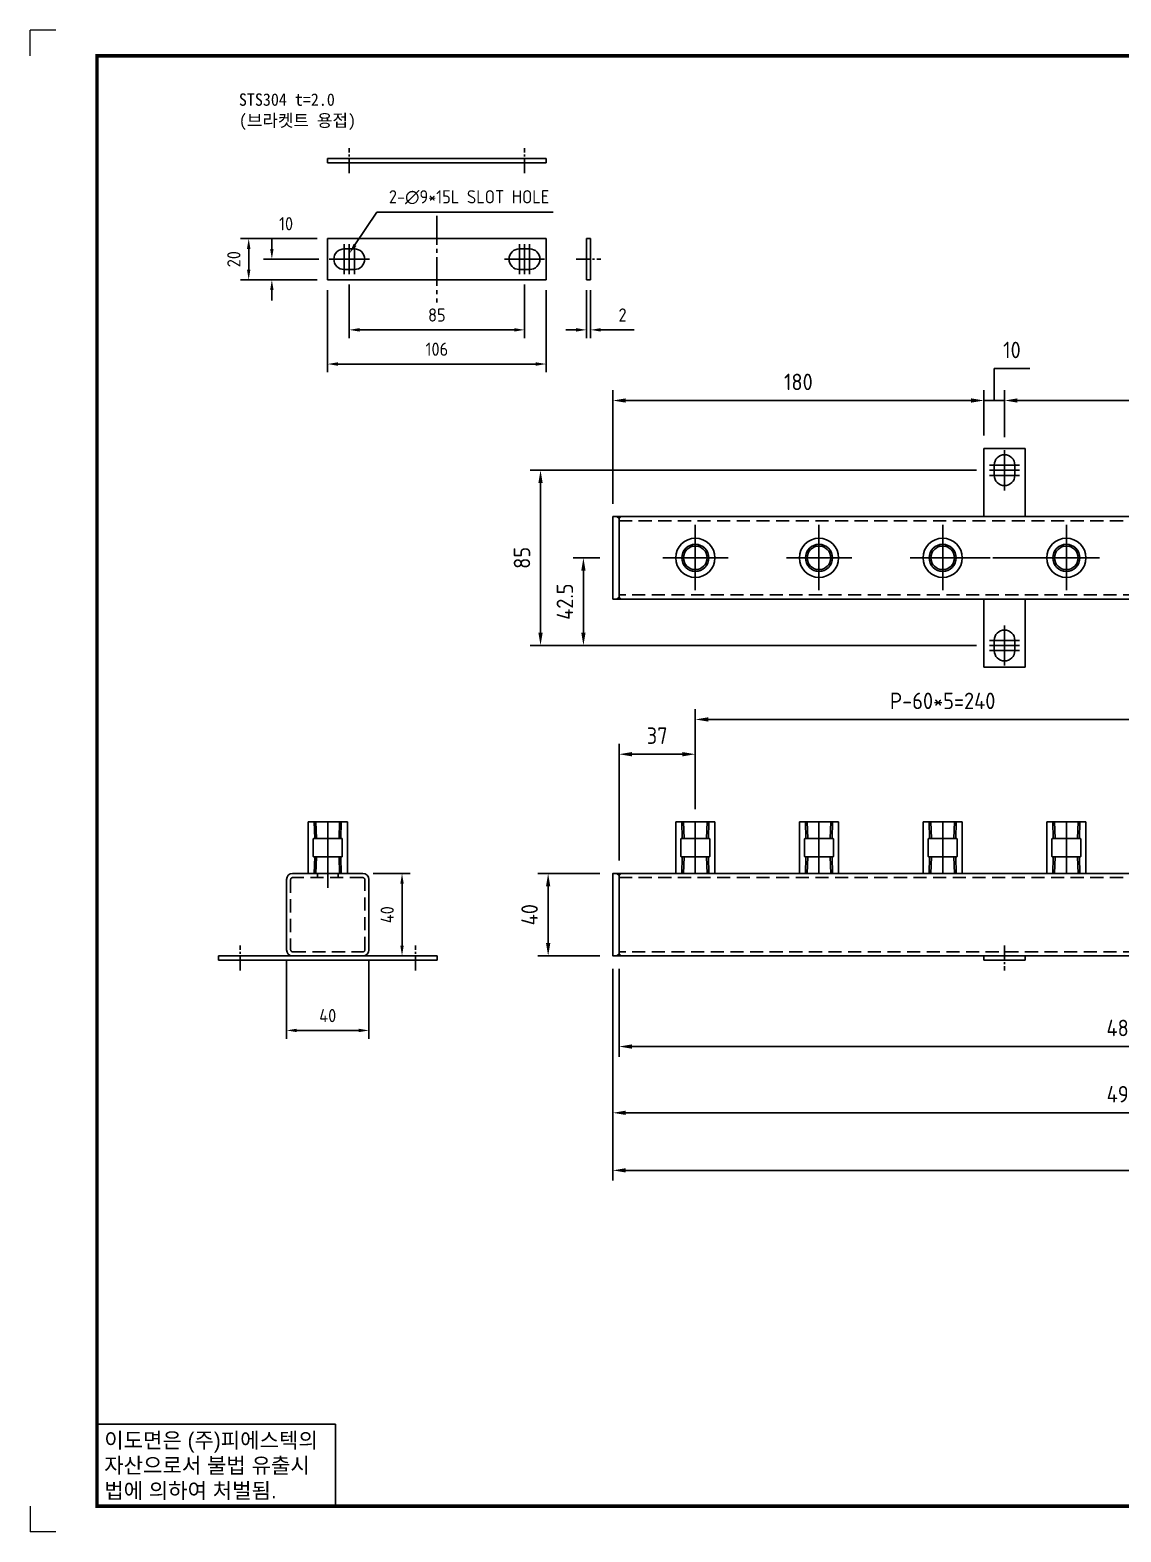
# Model space of a CAD drawing. Header units: millimetres. Extents: x 24815 to 37444, y -10619 to 6020.
# Drawn here: x 26834 to 27364, y -10619 to -9890 of the extents above; entities that cross this region are included whole.
import ezdxf
from ezdxf.enums import TextEntityAlignment as Align

# ---------------------------------------------------------------- set-up
doc = ezdxf.new("R2010")
doc.units = ezdxf.units.MM
for name, pattern in [('CENTER', [50.8, 31.75, -6.35, 6.35, -6.35]), ('CENTER1', [10, 7, -1, 1, -1]), ('HIDDEN2', [4.7625, 3.175, -1.5875])]:
    doc.linetypes.add(name, pattern=pattern)
for name, color, linetype in [('______', 7, 'Continuous'), ('CENTER', 1, 'CENTER'), ('FORMAT-1', 7, 'Continuous'), ('THIN', 3, 'Continuous')]:
    doc.layers.add(name, color=color, linetype=linetype)
doc.styles.add('h1', font='')
doc.styles.add('HAN', font='')
doc.styles.get("Standard").update_dxf_attribs({"font": 'ISOCP.SHX', "bigfont": 'WHGTXT.SHX'})
doc.styles.get('h1').set_extended_font_data('New Gulim')
doc.styles.get('HAN').set_extended_font_data('GulimChe')
doc.dimstyles.new('PS-2', dxfattribs={"dimscale": 2, "dimtxt": 3.2, "dimasz": 2.5, "dimexe": 2, "dimexo": 2.5, "dimgap": 2, "dimtad": 1, "dimtoh": 1, "dimrnd": 0.05, "dimzin": 12, "dimdsep": 46, "dimtxsty": 'Standard', "dimcen": 0, "dimclrt": 2, "dimazin": 3, "dimtfac": 1, "dimtofl": 0, "dimtmove": 0, "dimatfit": 3, "dimfxl": 0.18, "dimtolj": 1, "dimtzin": 0, "dimarcsym": 0})
doc.dimstyles.new('PS-2.5', dxfattribs={"dimscale": 2.5, "dimtxt": 3.2, "dimasz": 2.5, "dimexe": 2, "dimexo": 2.5, "dimgap": 2, "dimtad": 1, "dimtoh": 1, "dimrnd": 0.05, "dimzin": 12, "dimdsep": 46, "dimtxsty": 'Standard', "dimcen": 0, "dimclrt": 2, "dimazin": 3, "dimtfac": 1, "dimtofl": 0, "dimtmove": 0, "dimatfit": 3, "dimfxl": 0.18, "dimtolj": 1, "dimtzin": 0, "dimarcsym": 0})

# ---------------------------------------------------------------- blocks, each defined once
blk = doc.blocks.new('t3')
for p, q in [((0, 15.88), (46.25, 15.88)), ((0, 15.88), (0, 0)), ((46.25, 15.88), (46.25, 0)), ((0, 0), (46.25, 0))]:
    blk.add_line(p, q)
at = {"color": 1, "style": 'h1'}
for s, p in [('이도면은 (주)피에스텍의', (1.4, 11.29)), ('자산으로서 불법 유출시', (1.4, 6.41)), ('법에 의하여 처벌됨.', (1.4, 1.52))]:
    blk.add_text(s, height=3, dxfattribs=at).set_placement(p)
blk = doc.blocks.new('format-3')
at = {"color": 3, "lineweight": 9}
for p, q in [((0, 286.3), (0, 291.3)), ((5, 291.3), (0, 291.3)), ((0, 5), (0, 0)), ((5, 0), (0, 0))]:
    blk.add_line(p, q, dxfattribs=at)
at = {"layer": 'FORMAT-1', "const_width": 0.7}
blk.add_lwpolyline([(13, 5), (13, 286.3), (414.5, 286.3), (414.5, 5)], close=True, dxfattribs=at)
blk.add_blockref('t3', (13, 5))
at = {"style": 'HAN'}
for tag, height, p in [('MODEL-NAME', 3, (386.1, 31.53)), ('SCALE', 2.7, (320.81, 26.29)), ('PART-NAME', 3, (386.1, 26.29)), ('DRA-BY', 3, (260.72, 19.44)), ('CH-BY', 3, (277.21, 19.44)), ('APP-BY', 3, (293.7, 19.44)), ('PART-NO', 3, (386.1, 21.01)), ('CH-DATE', 2.5, (277.21, 7.47)), ('관련업체', 3, (333.52, 9.26)), ('DRA-DATE', 2.5, (260.72, 7.47)), ('APP-DATE', 2.5, (293.7, 7.47))]:
    blk.add_attdef(tag, text='', height=height, dxfattribs=at).set_placement(p, align=Align.MIDDLE_CENTER)
blk = doc.blocks.new('*D345')
at = {"color": 0, "lineweight": -2, "transparency": 16777216}
for p, q in [((26978.79, -10016.37), (26978.79, -10056.21)), ((27084.79, -10016.37), (27084.79, -10056.21)), ((26983.79, -10052.21), (27079.79, -10052.21))]:
    blk.add_line(p, q, dxfattribs=at)
at = {"color": 0, "transparency": 16777216}
for points in [[(26983.79, -10051.37), (26983.79, -10053.04), (26978.79, -10052.21)], [(27079.79, -10051.37), (27079.79, -10053.04), (27084.79, -10052.21)]]:
    blk.add_solid(points, dxfattribs=at)
at = {"layer": 'Defpoints', "color": 0, "transparency": 16777216}
for p in [(26978.79, -10011.37), (27084.79, -10011.37), (27084.79, -10052.21)]:
    blk.add_point(p, dxfattribs=at)
at = {"color": 2, "transparency": 16777216, "insert": (27031.79, -10045.01), "char_height": 6.4, "attachment_point": 5}
blk.add_mtext('\\A1;106', dxfattribs=at)
blk = doc.blocks.new('*D346')
at = {"color": 0, "lineweight": -2, "transparency": 16777216}
for p, q in [((26989.29, -10013.64), (26989.29, -10039.64)), ((27074.29, -10013.64), (27074.29, -10039.64)), ((26994.29, -10035.64), (27069.29, -10035.64))]:
    blk.add_line(p, q, dxfattribs=at)
at = {"color": 0, "transparency": 16777216}
for points in [[(26994.29, -10034.8), (26994.29, -10036.47), (26989.29, -10035.64)], [(27069.29, -10034.8), (27069.29, -10036.47), (27074.29, -10035.64)]]:
    blk.add_solid(points, dxfattribs=at)
at = {"layer": 'Defpoints', "color": 0, "transparency": 16777216}
for p in [(26989.29, -10008.64), (27074.29, -10008.64), (27074.29, -10035.64)]:
    blk.add_point(p, dxfattribs=at)
at = {"color": 2, "transparency": 16777216, "insert": (27031.79, -10028.44), "char_height": 6.4, "attachment_point": 5}
blk.add_mtext('\\A1;85', dxfattribs=at)
blk = doc.blocks.new('*D347')
at = {"color": 0, "lineweight": -2, "transparency": 16777216}
for p, q in [((26951.75, -9996.37), (26951.75, -9991.37)), ((26951.75, -9991.37), (26961.52, -9991.37)), ((26974.52, -10001.37), (26947.75, -10001.37)), ((26973.79, -10011.37), (26947.75, -10011.37)), ((26951.75, -10016.37), (26951.75, -10021.37))]:
    blk.add_line(p, q, dxfattribs=at)
at = {"color": 0, "transparency": 16777216}
for points in [[(26950.92, -9996.37), (26952.59, -9996.37), (26951.75, -10001.37)], [(26950.92, -10016.37), (26952.59, -10016.37), (26951.75, -10011.37)]]:
    blk.add_solid(points, dxfattribs=at)
at = {"layer": 'Defpoints', "color": 0, "transparency": 16777216}
for p in [(26951.75, -10001.37), (26979.52, -10001.37), (26978.79, -10011.37)]:
    blk.add_point(p, dxfattribs=at)
at = {"color": 2, "transparency": 16777216, "insert": (26958.64, -9984.17), "char_height": 6.4, "attachment_point": 5}
blk.add_mtext('\\A1;10', dxfattribs=at)
blk = doc.blocks.new('*D348')
at = {"color": 0, "lineweight": -2, "transparency": 16777216}
for p, q in [((26973.79, -9991.37), (26936.5, -9991.37)), ((26940.5, -9996.37), (26940.5, -10006.37)), ((26973.79, -10011.37), (26936.5, -10011.37))]:
    blk.add_line(p, q, dxfattribs=at)
at = {"color": 0, "transparency": 16777216}
for points in [[(26939.67, -9996.37), (26941.34, -9996.37), (26940.5, -9991.37)], [(26939.67, -10006.37), (26941.34, -10006.37), (26940.5, -10011.37)]]:
    blk.add_solid(points, dxfattribs=at)
at = {"layer": 'Defpoints', "color": 0, "transparency": 16777216}
for p in [(26978.79, -9991.37), (26940.5, -10011.37), (26978.79, -10011.37)]:
    blk.add_point(p, dxfattribs=at)
at = {"color": 2, "transparency": 16777216, "insert": (26933.3, -10001.37), "char_height": 6.4, "attachment_point": 5, "rotation": 90}
blk.add_mtext('\\A1;20', dxfattribs=at)
blk = doc.blocks.new('*D349')
at = {"color": 0, "lineweight": -2, "transparency": 16777216}
for p, q in [((27104.32, -10016.37), (27104.32, -10039.64)), ((27106.32, -10016.37), (27106.32, -10039.64)), ((27099.32, -10035.64), (27094.32, -10035.64)), ((27111.32, -10035.64), (27127.43, -10035.64))]:
    blk.add_line(p, q, dxfattribs=at)
at = {"color": 0, "transparency": 16777216}
for points in [[(27099.32, -10034.8), (27099.32, -10036.47), (27104.32, -10035.64)], [(27111.32, -10034.8), (27111.32, -10036.47), (27106.32, -10035.64)]]:
    blk.add_solid(points, dxfattribs=at)
at = {"layer": 'Defpoints', "color": 0, "transparency": 16777216}
for p in [(27104.32, -10011.37), (27106.32, -10011.37), (27106.32, -10035.64)]:
    blk.add_point(p, dxfattribs=at)
at = {"color": 2, "transparency": 16777216, "insert": (27121.87, -10028.43), "char_height": 6.4, "attachment_point": 5}
blk.add_mtext('\\A1;2', dxfattribs=at)
blk = doc.blocks.new('*D350')
at = {"color": 0, "lineweight": -2, "transparency": 16777216}
for p, q in [((27002.72, -9978.53), (26992.07, -9994.47)), ((27088.13, -9978.53), (27002.72, -9978.53))]:
    blk.add_line(p, q, dxfattribs=at)
at = {"color": 0, "transparency": 16777216}
blk.add_solid([(26991.38, -9994.01), (26992.76, -9994.93), (26989.29, -9998.63)], dxfattribs=at)
at = {"layer": 'Defpoints', "color": 0, "transparency": 16777216}
for p in [(26989.29, -9998.63), (26984.29, -10006.11)]:
    blk.add_point(p, dxfattribs=at)
at = {"color": 2, "transparency": 16777216, "insert": (27047.43, -9971.32), "char_height": 6.4, "attachment_point": 5}
blk.add_mtext('\\A1;2-∅9*15L SLOT HOLE', dxfattribs=at)
blk = doc.blocks.new('rcw345trcw45t')
for p, q in [((53002.75, -14361.01), (52983.75, -14361.01)), ((52983.75, -14361.01), (52983.75, -14386.01)), ((52987.52, -14361.01), (52987.77, -14369.01)), ((52998.97, -14361.01), (52998.72, -14369.01)), ((53002.75, -14386.01), (53002.75, -14361.01)), ((52987.52, -14386.01), (52987.77, -14378.01)), ((52998.97, -14386.01), (52998.72, -14378.01)), ((52983.75, -14386.01), (53002.75, -14386.01))]:
    blk.add_line(p, q)
blk.add_lwpolyline([(52986.25, -14377.76, 0.414214), (52986.5, -14378.01), (53000, -14378.01, 0.414214), (53000.25, -14377.76), (53000.25, -14369.26, 0.414214), (53000, -14369.01), (52986.5, -14369.01, 0.414214), (52986.25, -14369.26)], format="xyb", close=True)
at = {"layer": 'CENTER'}
blk.add_lwpolyline([(52993.25, -14386.01), (52993.25, -14378.01), (52993.25, -14369.01), (52993.25, -14361.01)], dxfattribs=at)
at = {"layer": 'THIN'}
for p, q in [((52986.67, -14361.01), (52986.92, -14369.01)), ((52999.83, -14361.01), (52999.58, -14369.01)), ((52986.67, -14386.01), (52986.92, -14378.01)), ((52999.83, -14386.01), (52999.58, -14378.01))]:
    blk.add_line(p, q, dxfattribs=at)
blk = doc.blocks.new('*D351')
at = {"color": 0, "lineweight": -2, "transparency": 16777216}
for p, q in [((26958.86, -10341.22), (26958.86, -10379.33)), ((26998.86, -10341.22), (26998.86, -10379.33)), ((26963.86, -10375.33), (26993.86, -10375.33))]:
    blk.add_line(p, q, dxfattribs=at)
at = {"color": 0, "transparency": 16777216}
for points in [[(26963.86, -10374.5), (26963.86, -10376.16), (26958.86, -10375.33)], [(26993.86, -10374.5), (26993.86, -10376.16), (26998.86, -10375.33)]]:
    blk.add_solid(points, dxfattribs=at)
at = {"layer": 'Defpoints', "color": 0, "transparency": 16777216}
for p in [(26958.86, -10336.22), (26998.86, -10336.22), (26998.86, -10375.33)]:
    blk.add_point(p, dxfattribs=at)
at = {"color": 2, "transparency": 16777216, "insert": (26978.86, -10368.13), "char_height": 6.4, "attachment_point": 5}
blk.add_mtext('\\A1;40', dxfattribs=at)
blk = doc.blocks.new('*D352')
at = {"color": 0, "lineweight": -2, "transparency": 16777216}
for p, q in [((27000.86, -10299.22), (27018.89, -10299.22)), ((27014.89, -10334.22), (27014.89, -10304.22)), ((27000.86, -10339.22), (27018.89, -10339.22))]:
    blk.add_line(p, q, dxfattribs=at)
at = {"color": 0, "transparency": 16777216}
for points in [[(27014.06, -10304.22), (27015.72, -10304.22), (27014.89, -10299.22)], [(27014.06, -10334.22), (27015.72, -10334.22), (27014.89, -10339.22)]]:
    blk.add_solid(points, dxfattribs=at)
at = {"layer": 'Defpoints', "color": 0, "transparency": 16777216}
for p in [(26995.86, -10299.22), (27014.89, -10299.22), (26995.86, -10339.22)]:
    blk.add_point(p, dxfattribs=at)
at = {"color": 2, "transparency": 16777216, "insert": (27007.69, -10319.22), "char_height": 6.4, "attachment_point": 5, "rotation": 90}
blk.add_mtext('\\A1;40', dxfattribs=at)
blk = doc.blocks.new('A$C26335A86')
for p, q in [((-53, 0), (53, 0)), ((-53, -2), (-53, 0)), ((53, 0), (53, -2)), ((53, -2), (-53, -2))]:
    blk.add_line(p, q)
at = {"color": 1, "linetype": 'CENTER1'}
for p, q in [((-42.5, -7), (-42.5, 5)), ((42.5, -7), (42.5, 5))]:
    blk.add_line(p, q, dxfattribs=at)
blk = doc.blocks.new('*D363')
at = {"layer": '______', "color": 0, "lineweight": -2, "ltscale": 10, "transparency": 16777216}
for p, q in [((27117.15, -10345.47), (27117.15, -10420.26)), ((27612.15, -10345.48), (27612.15, -10420.26)), ((27123.4, -10415.26), (27605.9, -10415.26))]:
    blk.add_line(p, q, dxfattribs=at)
at = {"layer": '______', "color": 0, "ltscale": 10, "transparency": 16777216}
for points in [[(27123.4, -10414.22), (27123.4, -10416.3), (27117.15, -10415.26)], [(27605.9, -10414.22), (27605.9, -10416.3), (27612.15, -10415.26)]]:
    blk.add_solid(points, dxfattribs=at)
at = {"layer": 'Defpoints', "color": 0, "ltscale": 10, "transparency": 16777216}
for p in [(27117.15, -10339.22), (27612.15, -10339.23), (27612.15, -10415.26)]:
    blk.add_point(p, dxfattribs=at)
at = {"layer": '______', "color": 2, "ltscale": 10, "transparency": 16777216, "insert": (27364.65, -10406.26), "char_height": 8, "attachment_point": 5}
blk.add_mtext('\\A1;495', dxfattribs=at)
blk = doc.blocks.new('*D364')
at = {"layer": '______', "color": 0, "lineweight": -2, "ltscale": 10, "transparency": 16777216}
for p, q in [((27120.15, -10345.47), (27120.15, -10388.14)), ((27609.15, -10345.48), (27609.15, -10388.14)), ((27126.4, -10383.14), (27602.9, -10383.14))]:
    blk.add_line(p, q, dxfattribs=at)
at = {"layer": '______', "color": 0, "ltscale": 10, "transparency": 16777216}
for points in [[(27126.4, -10382.1), (27126.4, -10384.18), (27120.15, -10383.14)], [(27602.9, -10382.1), (27602.9, -10384.18), (27609.15, -10383.14)]]:
    blk.add_solid(points, dxfattribs=at)
at = {"layer": 'Defpoints', "color": 0, "ltscale": 10, "transparency": 16777216}
for p in [(27120.15, -10339.22), (27609.15, -10339.23), (27609.15, -10383.14)]:
    blk.add_point(p, dxfattribs=at)
at = {"layer": '______', "color": 2, "ltscale": 10, "transparency": 16777216, "insert": (27364.65, -10374.14), "char_height": 8, "attachment_point": 5}
blk.add_mtext('\\A1;489', dxfattribs=at)
blk = doc.blocks.new('*D365')
at = {"layer": '______', "color": 0, "lineweight": -2, "ltscale": 10, "transparency": 16777216}
for p, q in [((27652.15, -10325.47), (27652.15, -10448.17)), ((27117.15, -10345.47), (27117.15, -10448.17)), ((27645.9, -10443.17), (27123.4, -10443.17))]:
    blk.add_line(p, q, dxfattribs=at)
at = {"layer": '______', "color": 0, "ltscale": 10, "transparency": 16777216}
for points in [[(27123.4, -10442.13), (27123.4, -10444.22), (27117.15, -10443.17)], [(27645.9, -10442.13), (27645.9, -10444.22), (27652.15, -10443.17)]]:
    blk.add_solid(points, dxfattribs=at)
at = {"layer": 'Defpoints', "color": 0, "ltscale": 10, "transparency": 16777216}
for p in [(27652.15, -10319.22), (27117.15, -10339.22), (27117.15, -10443.17)]:
    blk.add_point(p, dxfattribs=at)
at = {"layer": '______', "color": 2, "ltscale": 10, "transparency": 16777216, "insert": (27384.65, -10434.17), "char_height": 8, "attachment_point": 5}
blk.add_mtext('\\A1;535', dxfattribs=at)
blk = doc.blocks.new('*D366')
at = {"layer": '______', "color": 0, "lineweight": -2, "ltscale": 10, "transparency": 16777216}
for p, q in [((27110.9, -10299.22), (27080.77, -10299.22)), ((27085.77, -10332.97), (27085.77, -10305.47)), ((27110.9, -10339.22), (27080.77, -10339.22))]:
    blk.add_line(p, q, dxfattribs=at)
at = {"layer": '______', "color": 0, "ltscale": 10, "transparency": 16777216}
for points in [[(27084.73, -10305.47), (27086.81, -10305.47), (27085.77, -10299.22)], [(27084.73, -10332.97), (27086.81, -10332.97), (27085.77, -10339.22)]]:
    blk.add_solid(points, dxfattribs=at)
at = {"layer": 'Defpoints', "color": 0, "ltscale": 10, "transparency": 16777216}
for p in [(27085.77, -10299.22), (27117.15, -10299.22), (27117.15, -10339.22)]:
    blk.add_point(p, dxfattribs=at)
at = {"layer": '______', "color": 2, "ltscale": 10, "transparency": 16777216, "insert": (27076.77, -10319.22), "char_height": 8, "attachment_point": 5, "rotation": 90}
blk.add_mtext('\\A1;40', dxfattribs=at)
blk = doc.blocks.new('*D367')
at = {"layer": '______', "color": 0, "lineweight": -2, "ltscale": 10, "transparency": 16777216}
for p, q in [((27157.15, -10267.97), (27157.15, -10219.54)), ((27390.9, -10224.54), (27163.4, -10224.54)), ((27397.15, -10267.97), (27397.15, -10219.54))]:
    blk.add_line(p, q, dxfattribs=at)
at = {"layer": '______', "color": 0, "ltscale": 10, "transparency": 16777216}
for points in [[(27163.4, -10223.5), (27163.4, -10225.58), (27157.15, -10224.54)], [(27390.9, -10223.5), (27390.9, -10225.58), (27397.15, -10224.54)]]:
    blk.add_solid(points, dxfattribs=at)
at = {"layer": 'Defpoints', "color": 0, "ltscale": 10, "transparency": 16777216}
for p in [(27157.15, -10224.54), (27157.15, -10274.22), (27397.15, -10274.22)]:
    blk.add_point(p, dxfattribs=at)
at = {"layer": '______', "color": 2, "ltscale": 10, "transparency": 16777216, "insert": (27277.15, -10215.54), "char_height": 8, "attachment_point": 5}
blk.add_mtext('\\A1;P-60*5=240', dxfattribs=at)
blk = doc.blocks.new('*D368')
at = {"layer": '______', "color": 0, "lineweight": -2, "ltscale": 10, "transparency": 16777216}
for p, q in [((27120.15, -10292.97), (27120.15, -10236.41)), ((27157.15, -10267.97), (27157.15, -10236.41)), ((27126.4, -10241.41), (27150.9, -10241.41))]:
    blk.add_line(p, q, dxfattribs=at)
at = {"layer": '______', "color": 0, "ltscale": 10, "transparency": 16777216}
for points in [[(27126.4, -10240.36), (27126.4, -10242.45), (27120.15, -10241.41)], [(27150.9, -10240.36), (27150.9, -10242.45), (27157.15, -10241.41)]]:
    blk.add_solid(points, dxfattribs=at)
at = {"layer": 'Defpoints', "color": 0, "ltscale": 10, "transparency": 16777216}
for p in [(27157.15, -10241.41), (27157.15, -10274.22), (27120.15, -10299.22)]:
    blk.add_point(p, dxfattribs=at)
at = {"layer": '______', "color": 2, "ltscale": 10, "transparency": 16777216, "insert": (27138.65, -10232.41), "char_height": 8, "attachment_point": 5}
blk.add_mtext('\\A1;37', dxfattribs=at)
blk = doc.blocks.new('*D369')
at = {"layer": '______', "color": 0, "lineweight": -2, "ltscale": 10, "transparency": 16777216}
for p, q in [((27117.15, -10119.93), (27117.15, -10064.89)), ((27123.4, -10069.89), (27290.9, -10069.89)), ((27297.15, -10086.93), (27297.15, -10064.89))]:
    blk.add_line(p, q, dxfattribs=at)
at = {"layer": '______', "color": 0, "ltscale": 10, "transparency": 16777216}
for points in [[(27123.4, -10068.85), (27123.4, -10070.93), (27117.15, -10069.89)], [(27290.9, -10068.85), (27290.9, -10070.93), (27297.15, -10069.89)]]:
    blk.add_solid(points, dxfattribs=at)
at = {"layer": 'Defpoints', "color": 0, "ltscale": 10, "transparency": 16777216}
for p in [(27297.15, -10069.89), (27297.15, -10093.18), (27117.15, -10126.18)]:
    blk.add_point(p, dxfattribs=at)
at = {"layer": '______', "color": 2, "ltscale": 10, "transparency": 16777216, "insert": (27207.15, -10060.89), "char_height": 8, "attachment_point": 5}
blk.add_mtext('\\A1;180', dxfattribs=at)
blk = doc.blocks.new('*D370')
at = {"layer": '______', "color": 0, "lineweight": -2, "transparency": 16777216}
for p, q in [((27302.15, -10069.89), (27302.15, -10054.39)), ((27302.15, -10054.39), (27319.36, -10054.39)), ((27290.9, -10069.89), (27284.65, -10069.89)), ((27297.15, -10086.93), (27297.15, -10064.89)), ((27297.15, -10069.89), (27307.15, -10069.89)), ((27307.15, -10086.93), (27307.15, -10064.89)), ((27313.4, -10069.89), (27319.65, -10069.89))]:
    blk.add_line(p, q, dxfattribs=at)
at = {"layer": '______', "color": 0, "transparency": 16777216}
for points in [[(27290.9, -10068.85), (27290.9, -10070.93), (27297.15, -10069.89)], [(27313.4, -10068.85), (27313.4, -10070.93), (27307.15, -10069.89)]]:
    blk.add_solid(points, dxfattribs=at)
at = {"layer": 'Defpoints', "color": 0, "transparency": 16777216}
for p in [(27307.15, -10069.89), (27297.15, -10093.18), (27307.15, -10093.18)]:
    blk.add_point(p, dxfattribs=at)
at = {"layer": '______', "color": 2, "transparency": 16777216, "insert": (27310.75, -10045.39), "char_height": 8, "attachment_point": 5}
blk.add_mtext('\\A1;10', dxfattribs=at)
blk = doc.blocks.new('*D371')
at = {"layer": '______', "color": 0, "lineweight": -2, "transparency": 16777216}
for p, q in [((27307.15, -10087.66), (27307.15, -10064.89)), ((27313.4, -10069.89), (27454.66, -10069.89)), ((27460.91, -10086.93), (27460.91, -10064.89))]:
    blk.add_line(p, q, dxfattribs=at)
at = {"layer": '______', "color": 0, "transparency": 16777216}
for points in [[(27313.4, -10068.85), (27313.4, -10070.93), (27307.15, -10069.89)], [(27454.66, -10068.85), (27454.66, -10070.93), (27460.91, -10069.89)]]:
    blk.add_solid(points, dxfattribs=at)
at = {"layer": 'Defpoints', "color": 0, "transparency": 16777216}
for p in [(27460.91, -10069.89), (27460.91, -10093.18), (27307.15, -10093.91)]:
    blk.add_point(p, dxfattribs=at)
at = {"layer": '______', "color": 2, "transparency": 16777216, "insert": (27384.03, -10060.89), "char_height": 8, "attachment_point": 5}
blk.add_mtext('\\A1;153.75', dxfattribs=at)
blk = doc.blocks.new('*D372')
at = {"layer": '______', "color": 0, "lineweight": -2, "ltscale": 10, "transparency": 16777216}
for p, q in [((27110.9, -10146.18), (27097.88, -10146.18)), ((27102.88, -10152.43), (27102.88, -10182.43)), ((27293.63, -10188.68), (27097.88, -10188.68))]:
    blk.add_line(p, q, dxfattribs=at)
at = {"layer": '______', "color": 0, "ltscale": 10, "transparency": 16777216}
for points in [[(27101.84, -10152.43), (27103.92, -10152.43), (27102.88, -10146.18)], [(27101.84, -10182.43), (27103.92, -10182.43), (27102.88, -10188.68)]]:
    blk.add_solid(points, dxfattribs=at)
at = {"layer": 'Defpoints', "color": 0, "ltscale": 10, "transparency": 16777216}
for p in [(27117.15, -10146.18), (27102.88, -10188.68), (27299.88, -10188.68)]:
    blk.add_point(p, dxfattribs=at)
at = {"layer": '______', "color": 2, "ltscale": 10, "transparency": 16777216, "insert": (27093.88, -10167.43), "char_height": 8, "attachment_point": 5, "rotation": 90}
blk.add_mtext('\\A1;42.5', dxfattribs=at)
blk = doc.blocks.new('*D373')
at = {"layer": '______', "color": 0, "lineweight": -2, "transparency": 16777216}
for p, q in [((27293.63, -10103.68), (27077.07, -10103.68)), ((27082.07, -10182.43), (27082.07, -10109.93)), ((27293.63, -10188.68), (27077.07, -10188.68))]:
    blk.add_line(p, q, dxfattribs=at)
at = {"layer": '______', "color": 0, "transparency": 16777216}
for points in [[(27081.02, -10109.93), (27083.11, -10109.93), (27082.07, -10103.68)], [(27081.02, -10182.43), (27083.11, -10182.43), (27082.07, -10188.68)]]:
    blk.add_solid(points, dxfattribs=at)
at = {"layer": 'Defpoints', "color": 0, "transparency": 16777216}
for p in [(27082.07, -10103.68), (27299.88, -10103.68), (27299.88, -10188.68)]:
    blk.add_point(p, dxfattribs=at)
at = {"layer": '______', "color": 2, "transparency": 16777216, "insert": (27073.07, -10146.18), "char_height": 8, "attachment_point": 5, "rotation": 90}
blk.add_mtext('\\A1;85', dxfattribs=at)
blk = doc.blocks.new('A$C78D071AD')
for p, q in [((-10, -22.48), (-10, 10.5)), ((-10, 10.5), (10, 10.5)), ((10, -22.48), (10, 10.5)), ((-5, 2.5), (-5, -2.5)), ((5, 2.5), (5, -2.5)), ((-10, -22.48), (10, -22.48)), ((-10, -95.5), (-10, -62.48)), ((-10, -62.48), (10, -62.48)), ((10, -95.5), (10, -62.48)), ((-5, -87.5), (-5, -82.5)), ((5, -87.5), (5, -82.5)), ((-10, -95.5), (10, -95.5))]:
    blk.add_line(p, q)
at = {"color": 1, "linetype": 'CENTER'}
for p, q in [((0, 9.77), (0, -9.77)), ((-7.27, 2.5), (7.27, 2.5)), ((-7.27, 0), (7.27, 0)), ((-7.27, -2.5), (7.27, -2.5)), ((0, -75.23), (0, -94.77)), ((-7.27, -82.5), (7.27, -82.5)), ((-7.27, -85), (7.27, -85)), ((-7.27, -87.5), (7.27, -87.5))]:
    blk.add_line(p, q, dxfattribs=at)
at = {"color": 1, "linetype": 'CENTER1', "ltscale": 2}
blk.add_line((21, -42.5), (-21, -42.5), dxfattribs=at)
for centre, start, end in [((0, 2.5), 0, 180), ((0, -2.5), 180, 0), ((0, -82.5), 0, 180), ((0, -87.5), 180, 0)]:
    blk.add_arc(centre, 5, start, end)

msp = doc.modelspace()

# ---------------------------------------------------------------- hatches: boundary and pattern name
for points in [[(27120.14826, -10127.17955), (27119.14826, -10126.17955), (27121.14826, -10126.17955)], [(27121.14826, -10166.17955), (27120.14826, -10165.17955), (27119.14826, -10166.17955)], [(27120.14826, -10300.21794), (27119.14826, -10299.21794), (27121.14826, -10299.21794)], [(27121.14826, -10339.21794), (27120.14826, -10338.21794), (27119.14826, -10339.21794)]]:
    msp.add_hatch(color=256).paths.add_polyline_path(points)

# ---------------------------------------------------------------- linework, layer by layer
at = {"color": 1, "linetype": 'CENTER1'}
for p, q in [((26989.29154, -9959.59851), (26989.29154, -9947.59851)), ((27074.29154, -9959.59851), (27074.29154, -9947.59851)), ((27099.31912, -10001.3676), (27111.31912, -10001.3676)), ((27307.15035, -10334.21794), (27307.15035, -10346.21794))]:
    msp.add_line(p, q, dxfattribs=at)
for p, q in [((26978.79154, -9952.59851), (27084.79154, -9952.59851)), ((26978.79154, -9954.59851), (26978.79154, -9952.59851)), ((27084.79154, -9954.59851), (26978.79154, -9954.59851)), ((27084.79154, -9952.59851), (27084.79154, -9954.59851)), ((26978.79154, -10011.3676), (26978.79154, -9991.3676)), ((26978.79154, -9991.3676), (27084.79154, -9991.3676)), ((27084.79154, -10011.3676), (27084.79154, -9991.3676)), ((27106.31912, -9991.3676), (27104.31912, -9991.3676)), ((27104.31912, -10011.3676), (27104.31912, -9991.3676)), ((27106.31912, -9991.3676), (27106.31912, -10011.3676)), ((26986.79154, -9996.3676), (26991.79154, -9996.3676)), ((27076.79154, -9996.3676), (27071.79154, -9996.3676)), ((26978.79154, -10011.3676), (27084.79154, -10011.3676)), ((26986.79154, -10006.3676), (26991.79154, -10006.3676)), ((27076.79154, -10006.3676), (27071.79154, -10006.3676)), ((27106.31912, -10011.3676), (27104.31912, -10011.3676)), ((27119.14826, -10126.17955), (27121.14826, -10126.17955)), ((27119.14826, -10166.17955), (27121.14826, -10166.17955)), ((27119.14826, -10299.21794), (27121.14826, -10299.21794)), ((27119.14826, -10339.21794), (27121.14826, -10339.21794)), ((27297.15035, -10341.21794), (27297.15035, -10339.21794)), ((27297.15035, -10339.21794), (27317.15035, -10339.21794)), ((27317.15035, -10341.21794), (27317.15035, -10339.21794)), ((27317.15035, -10341.21794), (27297.15035, -10341.21794))]:
    msp.add_line(p, q)
at = {"color": 1, "linetype": 'CENTER1', "ltscale": 2}
for p, q in [((27031.79154, -9980.36391), (27031.79154, -10022.3713)), ((26978.85689, -10294.21794), (26978.85689, -10306.21794))]:
    msp.add_line(p, q, dxfattribs=at)
at = {"color": 1, "linetype": 'CENTER'}
for p, q in [((26986.79154, -10008.6376), (26986.79154, -9994.09761)), ((26989.29154, -10008.6376), (26989.29154, -9994.09761)), ((26991.79154, -10008.6376), (26991.79154, -9994.09761)), ((27071.79154, -10008.6376), (27071.79154, -9994.09761)), ((27074.29154, -10008.6376), (27074.29154, -9994.09761)), ((27076.79154, -10008.6376), (27076.79154, -9994.09761)), ((26999.06153, -10001.3676), (26979.52154, -10001.3676)), ((27084.06153, -10001.3676), (27064.52154, -10001.3676))]:
    msp.add_line(p, q, dxfattribs=at)
at = {"color": 2, "linetype": 'HIDDEN2', "ltscale": 2}
for p, q in [((27120.14826, -10128.17955), (27609.14826, -10128.17955)), ((27609.14826, -10164.17955), (27120.14826, -10164.17955)), ((26973.85689, -10299.21794), (26973.85689, -10301.21794)), ((26983.85689, -10299.21794), (26983.85689, -10301.21794)), ((27120.14826, -10301.21794), (27609.14795, -10301.23042)), ((27609.14795, -10337.23042), (27120.14826, -10337.21794))]:
    msp.add_line(p, q, dxfattribs=at)
for points in [[(27119.14826, -10126.17955), (27117.14826, -10126.17955), (27117.14826, -10166.17955), (27119.14826, -10166.17955), (27120.14826, -10165.17955), (27120.14826, -10127.17955)], [(27121.14826, -10126.17955), (27608.14826, -10126.17955), (27609.14826, -10127.17955), (27609.14826, -10165.17955), (27608.14826, -10166.17955), (27121.14826, -10166.17955), (27120.14826, -10165.17955), (27120.14826, -10127.17955)], [(27119.14826, -10299.21794), (27117.14826, -10299.21794), (27117.14826, -10339.21794), (27119.14826, -10339.21794), (27120.14826, -10338.21794), (27120.14826, -10300.21794)], [(27121.14826, -10299.21794), (27608.14795, -10299.23042), (27609.14795, -10300.23042), (27609.14795, -10338.23042), (27608.14795, -10339.23042), (27121.14826, -10339.21794), (27120.14826, -10338.21794), (27120.14826, -10300.21794)]]:
    msp.add_lwpolyline(points, close=True)
msp.add_lwpolyline([(26995.85689, -10299.21794), (26961.85689, -10299.21794, 0.414213562), (26958.85689, -10302.21794), (26958.85689, -10336.21794, 0.414213562), (26961.85689, -10339.21794), (26995.85689, -10339.21794, 0.414213562), (26998.85689, -10336.21794), (26998.85689, -10302.21794, 0.414213562)], format="xyb", close=True)
msp.add_lwpolyline([(26995.85689, -10301.21794), (26961.85689, -10301.21794, 0.414213562), (26960.85689, -10302.21794), (26960.85689, -10336.21794, 0.414213562), (26961.85689, -10337.21794), (26995.85689, -10337.21794, 0.414213562), (26996.85689, -10336.21794), (26996.85689, -10302.21794, 0.414213562)], format="xyb", close=True, dxfattribs=at)
for centre, radius in [((27157.14826, -10146.17955), 9.5), ((27217.14826, -10146.17955), 9.5), ((27277.14826, -10146.17955), 9.5), ((27337.14826, -10146.17955), 9.5), ((27157.14826, -10146.17955), 5.7225), ((27217.14826, -10146.17955), 5.7225), ((27277.14826, -10146.17955), 5.7225), ((27337.14826, -10146.17955), 5.7225)]:
    msp.add_circle(centre, radius)
for centre, start, end in [((26986.79154, -10001.3676), 90, 270), ((26991.79154, -10001.3676), 270, 90), ((27071.79154, -10001.3676), 90, 270), ((27076.79154, -10001.3676), 270, 90)]:
    msp.add_arc(centre, 5, start, end)
at = {"layer": 'CENTER'}
for p, q in [((27157.14826, -10130.17955), (27157.14826, -10162.17955)), ((27217.14826, -10130.17955), (27217.14826, -10162.17955)), ((27277.14826, -10130.17955), (27277.14826, -10162.17955)), ((27337.14826, -10130.17955), (27337.14826, -10162.17955)), ((27173.14826, -10146.17955), (27141.14826, -10146.17955)), ((27233.14826, -10146.17955), (27201.14826, -10146.17955)), ((27293.14826, -10146.17955), (27261.14826, -10146.17955)), ((27333.14826, -10146.17955), (27301.14826, -10146.17955)), ((27353.14826, -10146.17955), (27321.14826, -10146.17955))]:
    msp.add_line(p, q, dxfattribs=at)
at = {"layer": 'THIN'}
for centre in [(27157.14826, -10146.17955), (27217.14826, -10146.17955), (27277.14826, -10146.17955), (27337.14826, -10146.17955)]:
    msp.add_circle(centre, 6.5785, dxfattribs=at)

# ---------------------------------------------------------------- block references
at = {"xscale": 2.5, "yscale": 2.5, "zscale": 2.5}
msp.add_blockref('format-3', (26834.43719, -10618.50956), dxfattribs=at)
at = {"rotation": 180}
msp.add_blockref('A$C78D071AD', (27307.15035, -10188.67955), dxfattribs=at)
for name, p in [('rcw345trcw45t', (-26014.39051, 4086.78799)), ('rcw345trcw45t', (-25836.09913, 4086.78799)), ('rcw345trcw45t', (-25776.09913, 4086.78799)), ('rcw345trcw45t', (-25716.09913, 4086.78799)), ('rcw345trcw45t', (-25656.09913, 4086.78799)), ('A$C26335A86', (26978.85689, -10339.21794))]:
    msp.add_blockref(name, p)

# ---------------------------------------------------------------- texts
at = {"color": 2, "style": 'HAN'}
for s, p in [('STS304 t=2.0', (26935.75813, -9926.98253)), ('(브라켓트 용접)', (26935.75813, -9937.1296))]:
    msp.add_text(s, height=6, dxfattribs=at).set_placement(p)

# ---------------------------------------------------------------- dimensions: what is measured, and where the dimension line sits
dim = msp.add_diameter_dim_2p(p1=(26984.29148, -10006.10922), p2=(26989.2916, -9998.62598), text='2-<>*15L SLOT HOLE', dimstyle='PS-2')
dim.commit()
dim.dimension.update_dxf_attribs({"geometry": '*D350', "text_midpoint": (27047.42824, -9978.5252), "dimtype": 163})
for base, p1, p2, picture, middle in [((26951.75419, -10001.3676), (26978.79154, -10011.3676), (26979.52154, -10001.3676), '*D347', (26958.63671, -9984.1676)), ((26940.50454, -10011.3676), (26978.79154, -9991.3676), (26978.79154, -10011.3676), '*D348', (26933.30391, -10001.3676)), ((27014.88894, -10299.21794), (26995.85689, -10339.21794), (26995.85689, -10299.21794), '*D352', (27007.68894, -10319.21794))]:
    dim = msp.add_linear_dim(base=base, p1=p1, p2=p2, angle=90, dimstyle='PS-2')
    dim.commit()
    dim.dimension.update_dxf_attribs({"geometry": picture, "text_midpoint": middle})
for base, p1, p2, picture, middle in [((27084.79154, -10052.20678), (26978.79154, -10011.3676), (27084.79154, -10011.3676), '*D345', (27031.79154, -10045.00678)), ((27074.29154, -10035.63525), (26989.29154, -10008.6376), (27074.29154, -10008.6376), '*D346', (27031.79154, -10028.43525)), ((27106.31912, -10035.63525), (27104.31912, -10011.3676), (27106.31912, -10011.3676), '*D349', (27121.87257, -10028.43462)), ((26998.85689, -10375.3312), (26958.85689, -10336.21794), (26998.85689, -10336.21794), '*D351', (26978.85689, -10368.1312))]:
    dim = msp.add_linear_dim(base=base, p1=p1, p2=p2, dimstyle='PS-2')
    dim.commit()
    dim.dimension.update_dxf_attribs({"geometry": picture, "text_midpoint": middle})
at = {"layer": '______'}
for base, p1, p2, picture, middle in [((27307.15035, -10069.89194), (27297.15035, -10093.17955), (27307.15035, -10093.17955), '*D370', (27307.15035, -10045.39194)), ((27460.90954, -10069.89194), (27307.15035, -10093.90955), (27460.90954, -10093.17955), '*D371', (27384.02994, -10060.89194))]:
    dim = msp.add_linear_dim(base=base, p1=p1, p2=p2, dimstyle='PS-2.5', override={"dimtmove": 1}, dxfattribs=at)
    dim.commit()
    dim.dimension.update_dxf_attribs({"geometry": picture, "text_midpoint": middle})
at = {"layer": '______', "ltscale": 10}
for base, p1, p2, picture, middle in [((27297.15035, -10069.89194), (27117.14826, -10126.17955), (27297.15035, -10093.17955), '*D369', (27207.1493, -10060.89194)), ((27157.14826, -10241.4064), (27120.14826, -10299.21794), (27157.14826, -10274.21794), '*D368', (27138.64826, -10232.4064)), ((27117.14826, -10443.17425), (27652.14795, -10319.21794), (27117.14826, -10339.21794), '*D365', (27384.64811, -10434.17425)), ((27612.14795, -10415.26099), (27117.14826, -10339.21794), (27612.14795, -10339.23042), '*D363', (27364.64811, -10406.26099)), ((27609.14795, -10383.13784), (27120.14826, -10339.21794), (27609.14795, -10339.23042), '*D364', (27364.64811, -10374.13784))]:
    dim = msp.add_linear_dim(base=base, p1=p1, p2=p2, dimstyle='PS-2.5', dxfattribs=at)
    dim.commit()
    dim.dimension.update_dxf_attribs({"geometry": picture, "text_midpoint": middle})
at = {"layer": '______'}
dim = msp.add_linear_dim(base=(27082.0662, -10103.67955), p1=(27299.88035, -10188.67955), p2=(27299.88035, -10103.67955), angle=90, dimstyle='PS-2.5', override={"dimtmove": 1}, dxfattribs=at)
dim.commit()
dim.dimension.update_dxf_attribs({"geometry": '*D373', "text_midpoint": (27073.0662, -10146.17955)})
at = {"layer": '______', "ltscale": 10}
for base, p1, p2, picture, middle in [((27102.88258, -10188.67955), (27117.14826, -10146.17955), (27299.88035, -10188.67955), '*D372', (27093.88179, -10167.42955)), ((27085.76712, -10299.21794), (27117.14826, -10339.21794), (27117.14826, -10299.21794), '*D366', (27076.76712, -10319.21794))]:
    dim = msp.add_linear_dim(base=base, p1=p1, p2=p2, angle=90, dimstyle='PS-2.5', dxfattribs=at)
    dim.commit()
    dim.dimension.update_dxf_attribs({"geometry": picture, "text_midpoint": middle})
dim = msp.add_linear_dim(base=(27157.14826, -10224.5396), p1=(27397.14826, -10274.21794), p2=(27157.14826, -10274.21794), text='P-60*5=<>', dimstyle='PS-2.5', dxfattribs=at)
dim.commit()
dim.dimension.update_dxf_attribs({"geometry": '*D367', "text_midpoint": (27277.14826, -10215.53881)})

doc.saveas('drawing.dxf')
